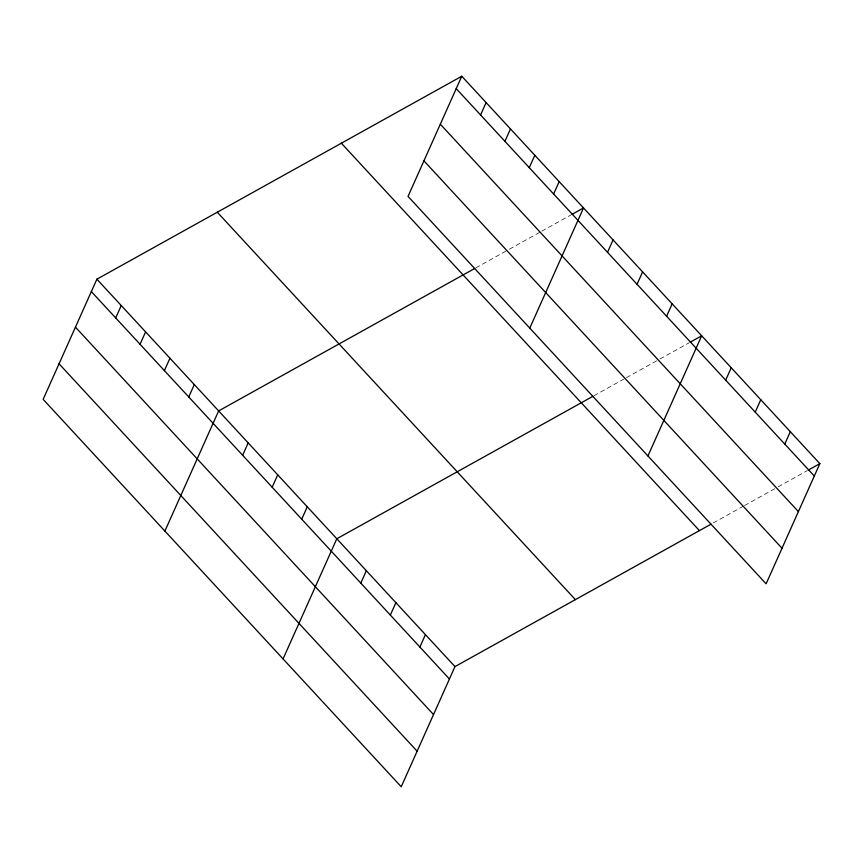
<?xml version="1.0" encoding="UTF-8"?>
<svg xmlns="http://www.w3.org/2000/svg" width="863" height="863" viewBox="0 0 863 863"><rect width="100%" height="100%" fill="white"/><g stroke="black" fill="none" stroke-linecap="round" stroke-linejoin="round"><path stroke-width="0.65" stroke-dasharray="4.32 3.24" d="M475.847 267.854L508.264 249.817M509.418 249.17L540.68 231.791M541.835 231.144L570.788 215.038M594.014 395.696L625.276 378.307M626.43 377.66L658.847 359.634M660.001 358.986L688.944 342.891M713.334 522.902L743.431 506.16M744.596 505.513L777.013 487.476M778.167 486.84L807.11 470.734"/><path stroke-width="1.29" d="M461.77 76.235L408.026 196.397L766.107 583.809L819.85 463.647L461.77 76.235L96.893 279.191L43.15 399.353L401.23 786.765L454.974 666.603L711.015 524.186M115.707 317.929L121.252 305.534M140.054 344.272L145.599 331.877M164.402 370.626L169.946 358.231M188.749 396.969L194.294 384.574M164.898 531.069L218.641 410.917L474.693 268.49M242.643 455.276L248.188 442.881M272.179 487.228L277.724 474.833M480.583 114.973L486.117 102.578M301.726 519.192L307.271 506.797M504.931 141.316L510.475 128.921M283.064 658.911L336.807 538.76L592.849 396.344M529.278 167.67L534.823 155.275M360.81 583.118L366.354 570.723M553.625 194.013L559.17 181.618M390.346 615.082L395.89 602.687M529.774 328.113L583.517 207.961L571.942 214.402M419.893 647.045L425.437 634.65M607.52 252.32L613.064 239.925M637.056 284.272L642.601 271.877M666.603 316.236L672.148 303.841M647.94 455.955L701.684 335.804L690.109 342.244M725.686 380.162L731.231 367.767M755.222 412.126L760.767 399.731M784.769 444.089L790.314 431.694M808.275 470.087L819.85 463.647M456.225 88.63L814.305 476.042M440.324 124.196L798.394 511.608M423.927 160.831L782.007 548.242M341.36 143.215L699.44 530.626M217.303 212.222L575.384 599.634M96.893 279.191L454.974 666.603M91.349 291.586L449.429 678.998M75.448 327.153L433.528 714.564M59.062 363.787L417.131 751.198"/></g></svg>
